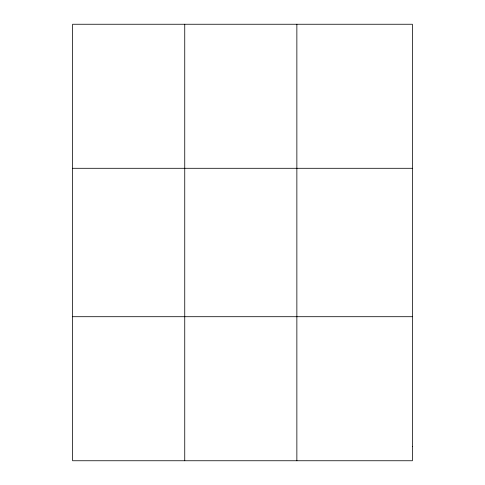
<?xml version="1.0" encoding="UTF-8"?>
<svg xmlns="http://www.w3.org/2000/svg" width="485" height="485" viewBox="0 0 485 485"><rect width="100%" height="100%" fill="white"/><g stroke="black" fill="none" stroke-linecap="round" stroke-linejoin="round"><path stroke-width="0.73" d="M184.743 24.25L184.743 460.75M296.862 24.25L296.862 460.75M72.617 168.295L412.383 168.295M72.617 316.705L412.383 316.705M412.383 446.345L412.383 460.75L72.617 460.75L72.617 24.25L412.383 24.25L412.383 446.345"/></g></svg>
